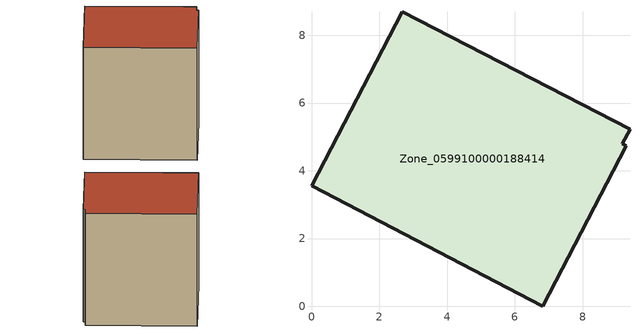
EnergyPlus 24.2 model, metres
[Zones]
Zone_0599100000188414
 floor ground (C_G): 0,3.56 2.67,8.7 9.4,5.22 9.18,4.8 9.29,4.73 6.83,0 z0
 wall outside (C_F): 2.67,8.7 0,3.56 6.83,0 9.29,4.73 9.18,4.8 9.4,5.22 2.67,8.7 z0:8.59
 roof outside (C_R): 0,3.56 6.83,0 9.29,4.73 9.18,4.8 9.4,5.22 2.67,8.7 z8.59
[BUILDING]
Pand.0599100000188414: North Axis=0; Terrain=City; Loads Convergence Tolerance Value=0.04; Temperature Convergence Tolerance Value=0.4; Solar Distribution=FullExterior; Maximum Number of Warmup Days=25; Minimum Number of Warmup Days=1
[Site:Location]
Rotterdam.The.Hague.AP_ZH_NLD Design_Conditions: Latitude=51.96; Longitude=4.45; Time Zone=1; Elevation=-4.5
[SITE:GROUNDTEMPERATURE:BUILDINGSURFACE]
18, 18, 18, 18, 18, 18, 18, 18, 18, 18, 18, 18
[MATERIAL] Thermal Absorptance=0.9; Solar Absorptance=0.7; Visible Absorptance=0.7
Name | Roughness | Thickness | Conductivity | Density | Specific Heat
G.TI.1946-1964 | MediumSmooth | 0.15 | 1 | 540 | 1210
F.TI.1946-1964 | Rough | 0.3 | 0.857143 | 1920 | 840
R.TI.1946-1964 | MediumRough | 0.2 | 0.277778 | 1500 | 1000
[CONSTRUCTION]
C_G: G.TI.1946-1964
C_F: F.TI.1946-1964
C_R: R.TI.1946-1964
[ZONE]
Zone_0599100000188414: Type=1; Multiplier=1; Ceiling Height=Autocalculate; Volume=Autocalculate; Floor Area=autocalculate; Part of Total Floor Area=Yes
[ZONEINFILTRATION:DESIGNFLOWRATE]
Infil_Zone_0599100000188414: Zone or ZoneList or Space or SpaceList=Zone_0599100000188414; Schedule=AlwaysOn; Design Flow Rate Calculation Method=Flow/Area; Flow Rate per Floor Area=0.003; Constant Term Coefficient=1; Temperature Term Coefficient=0; Velocity Term Coefficient=0; Velocity Squared Term Coefficient=0
[HVACTEMPLATE:ZONE:IDEALLOADSAIRSYSTEM]
Zone_0599100000188414: Maximum Heating Supply Air Temperature=50; Minimum Cooling Supply Air Temperature=13; Maximum Heating Supply Air Humidity Ratio=0.0156; Minimum Cooling Supply Air Humidity Ratio=0.0077; Heating Limit=NoLimit; Cooling Limit=NoLimit; Dehumidification Control Type=ConstantSensibleHeatRatio; Cooling Sensible Heat Ratio=0.7; Dehumidification Setpoint=60; Humidification Control Type=None; Humidification Setpoint=30; Outdoor Air Method=None; Outdoor Air Flow Rate per Person=0.00944; Outdoor Air Flow Rate per Zone Floor Area=0; Outdoor Air Flow Rate per Zone=0; Demand Controlled Ventilation Type=None; Outdoor Air Economizer Type=NoEconomizer; Heat Recovery Type=None; Sensible Heat Recovery Effectiveness=0.7; Latent Heat Recovery Effectiveness=0.65
[ZONECONTROL:THERMOSTAT]
ThermostatControl_Zone_0599100000188414: Zone or ZoneList=Zone_0599100000188414; Control Type Schedule=DualSetpointControlType; Control 1=Thermostat_Zone_0599100000188414; Temperature Difference Between Cutout And Setpoint=0
[THERMOSTATSETPOINT:DUALSETPOINT]
Thermostat_Zone_0599100000188414: Heating Setpoint Temperature Schedule=HeatingSetpoint_Zone_0599100000188414; Cooling Setpoint Temperature Schedule=CoolingSetpoint_Zone_0599100000188414
[SCHEDULE:COMPACT]
HeatingSetpoint_Zone_0599100000188414: Through: 12/31, For: AllDays, Until: 24:00, 21
CoolingSetpoint_Zone_0599100000188414: Through: 12/31, For: AllDays, Until: 24:00, 24
DualSetpointControlType: Through: 12/31, For: AllDays, Until: 24:00, 4
AlwaysOn: Through: 12/31, For: AllDays, Until: 24:00, 1
